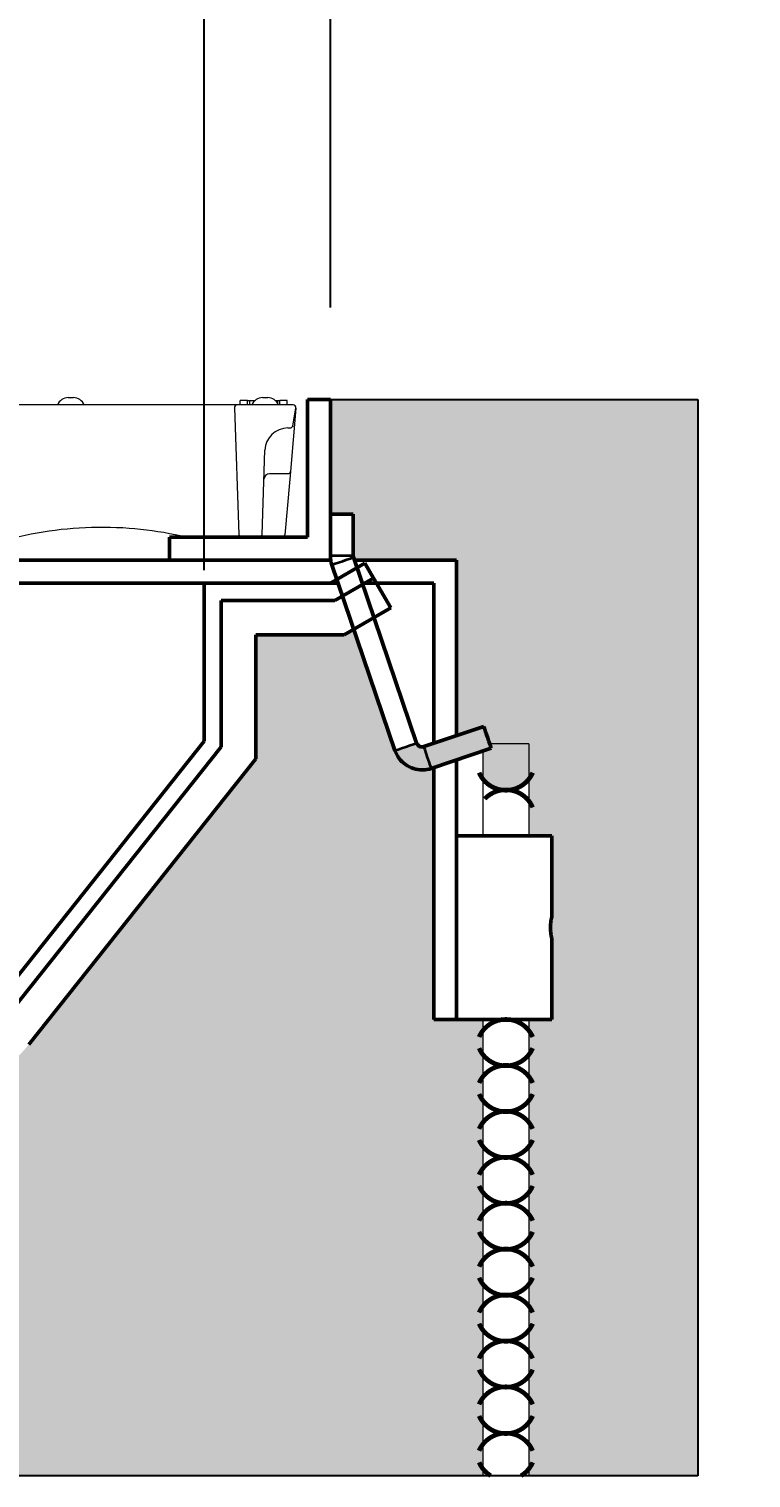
# Model space of a CAD drawing. Header units: inches. Extents: x -15 to 151, y 69 to 123.
# Drawn here: x 11.38 to 19.24, y 77.48 to 93.26 of the extents above; entities that cross this region are included whole.
import ezdxf

# ---------------------------------------------------------------- set-up
doc = ezdxf.new("R2010")
doc.units = ezdxf.units.IN
doc.header["$MEASUREMENT"] = 0
doc.layers.add('Objects', color=3, linetype='Continuous')
doc.layers.add('Visible (ANSI)', color=7, linetype='Continuous', lineweight=50)
doc.layers.add('Visible Narrow (ANSI)', color=7, linetype='Continuous', lineweight=35)
doc.styles.add('Sales', font='romans.shx', dxfattribs={"width": 0.85})
doc.dimstyles.new('Sales', dxfattribs={"dimtxt": 1, "dimasz": 1, "dimexe": 0.5, "dimexo": 0.5, "dimgap": 0.09, "dimtad": 0, "dimtih": 1, "dimtoh": 1, "dimdec": 6, "dimzin": 0, "dimdsep": 46, "dimlunit": 5, "dimtxsty": 'Sales', "dimcen": 0, "dimclrd": 7, "dimclre": 7, "dimclrt": 7, "dimadec": 0, "dimazin": 0, "dimtfac": 0.85, "dimtdec": 6, "dimtix": 1, "dimtofl": 0, "dimtmove": 0, "dimatfit": 3, "dimfxl": 0, "dimtolj": 1, "dimtzin": 0, "dimarcsym": 0})

# ---------------------------------------------------------------- blocks, each defined once
blk = doc.blocks.new('A$C2E962BB8')
at = {"lineweight": 0}
h = blk.add_hatch(dxfattribs=at)
h.set_pattern_fill('ANSI31', scale=12.5, angle=75.00000000000001, style=0)
h.set_pattern_definition([(120, (-81.98675593382481, -87.2172491623822), (-1.353164693413185, -0.7812499999999999), [])])
edge = h.paths.add_edge_path()
edge.add_ellipse((5.658718752267632, -1.029999999999987), major_axis=(-0.02997144664745571, -0.001308581620960008), ratio=1, start_angle=0, end_angle=87.50000000000021)
edge.add_line((5.658718752267632, -1.060000000000002), (5.84128124773234, -1.060000000000002))
edge.add_ellipse((5.84128124773234, -1.029999999999987), major_axis=(-3.260296430547622e-17, -0.03000000000000002), ratio=1, start_angle=6.466209536280923e-13, end_angle=87.50000000000054)
edge.add_line((5.87125269437982, -1.031308581620948), (5.912293980713827, -0.09130858162095024))
edge.add_ellipse((5.882322534066347, -0.0899999999999892), major_axis=(0.02997144664745571, -0.001308581620960111), ratio=1, start_angle=0, end_angle=92.50000000000004)
edge.add_line((5.882322534066347, -0.05999999999998806), (5.617677465933639, -0.05999999999998806))
edge.add_ellipse((5.617677465933639, -0.0899999999999892), major_axis=(-1.792116184949287e-19, 0.02999999999999996), ratio=1, start_angle=0, end_angle=92.49999999999955)
edge.add_line((5.587706019286173, -0.09130858162095024), (5.62874730562018, -1.031308581620948))
edge = h.paths.add_edge_path()
edge.add_ellipse((10.97602933675577, -1.469999999999999), major_axis=(6.995322979965462e-16, -0.03000000000000106), ratio=1, start_angle=0, end_angle=87.99999999999635)
edge.add_line((11.00601106156634, -1.471046984901065), (11.03813020264215, -0.5512751258243611))
edge.add_ellipse((11.28797790939694, -0.5600000000000023), major_axis=(-0.249847706754774, 0.008724874175625346), ratio=1, start_angle=272, end_angle=359.99999999999994, ccw=False)
edge.add_line((11.28797790939694, -0.3100000000000023), (11.31174526588757, -0.3100000000000023))
edge.add_ellipse((11.31174526588757, -0.2799999999999869), major_axis=(-2.097880047515659e-15, -0.02999999999999866), ratio=1, start_angle=0, end_angle=80.00000000000637)
edge.add_line((11.34128949847792, -0.2852094453300111), (11.37499999999999, -0.09402769091769869))
edge.add_line((11.375, -0.09402769091769869), (11.375, -0.09000000000000341))
edge.add_ellipse((11.345, -0.0899999999999892), major_axis=(0.03000000000000002, -1.145584041154041e-16), ratio=1, start_angle=2.187904354522258e-13, end_angle=90.00000000000021)
edge.add_line((11.345, -0.05999999999998806), (10.7357800013456, -0.05999999999998806))
edge.add_ellipse((10.7357800013456, -0.0899999999999892), major_axis=(6.991738747595562e-16, 0.02999999999999966), ratio=1, start_angle=0, end_angle=92.00000000000242)
edge.add_line((10.70579827653501, -0.09104698490108376), (10.75398893843362, -1.471046984901079))
edge.add_ellipse((10.7839706632442, -1.469999999999999), major_axis=(-0.02998172481057316, -0.001046984901074868), ratio=1, start_angle=1.334687736961741e-12, end_angle=88.00000000000034)
edge.add_line((10.7839706632442, -1.5), (10.97602933675577, -1.5))
edge = h.paths.add_edge_path()
edge.add_ellipse((0.5239706632442136, -1.469999999999999), major_axis=(-0.02998172481057389, -0.001046984901076091), ratio=1, start_angle=3.332643213229579e-13, end_angle=87.9999999999967)
edge.add_line((0.5239706632442136, -1.5), (0.7160293367557955, -1.5))
edge.add_ellipse((0.7160293367557813, -1.469999999999999), major_axis=(1.792116184949289e-19, -0.03000000000000002), ratio=1, start_angle=2.670989746948046e-12, end_angle=88.00000000000034)
edge.add_line((0.7460110615663496, -1.471046984901065), (0.7942017234649654, -0.09104698490106955))
edge.add_ellipse((0.7642199986543972, -0.0899999999999892), major_axis=(0.02998172481057247, -0.001046984901075359), ratio=1, start_angle=0, end_angle=92.000000000002)
edge.add_line((0.7642199986543972, -0.05999999999998806), (0.1550000000000011, -0.05999999999998806))
edge.add_ellipse((0.1549999999999869, -0.0899999999999892), major_axis=(-1.792116184949306e-19, 0.0300000000000002), ratio=1, start_angle=0, end_angle=90)
edge.add_line((0.1249999999999858, -0.0899999999999892), (0.1249999999999858, -0.09402769091768448))
edge.add_line((0.1249999999999858, -0.09402769091769869), (0.1587105015220516, -0.2852094453300111))
edge.add_ellipse((0.1882547341124337, -0.2799999999999869), major_axis=(-0.02954423259036462, -0.00520944533000658), ratio=1, start_angle=0, end_angle=80.00000000000597)
edge.add_line((0.1882547341124337, -0.3099999999999881), (0.2120220906030568, -0.3099999999999881))
edge.add_ellipse((0.2120220906030426, -0.5600000000000023), major_axis=(6.978596562239269e-16, 0.2500000000000005), ratio=1, start_angle=272.0000000000002, end_angle=360, ccw=False)
edge.add_line((0.4618697973578207, -0.5512751258243753), (0.4939889384336311, -1.471046984901079))
at = {"color": 7, "lineweight": 0}
for p, q in [((0.4316190378969083, 0.01999999999999602), (0.4883809621030792, 0.01999999999999602)), ((2.547619037896908, 0.01999999999999602), (2.604380962103093, 0.01999999999999602)), ((4.663619037896908, 0.01999999999999602), (4.720380962103093, 0.01999999999999602)), ((6.779619037896893, 0.01999999999999602), (6.836380962103078, 0.01999999999999602)), ((8.895619037896907, 0.01999999999999602), (8.952380962103078, 0.01999999999999602)), ((11.01161903789691, 0.01999999999999602), (11.06838096210308, 0.01999999999999602)), ((0.1249999999999858, -0.0899999999999892), (0.1249999999999858, -0.09402769091769869)), ((0.1249999999999858, -0.09402769091769869), (0.1587105015220658, -0.2852094453299969)), ((0.1250951325477132, -0.09511506091367039), (0.1852283230380181, -0.782440573349902)), ((0.7642199986543972, -0.05999999999998806), (0.1549999999999869, -0.05999999999998806)), ((0.2999999999999972, -0.01000000000000512), (0.2207115296555315, -0.01000000000000512)), ((0.2207115296555315, -0.05999999999998806), (0.2207115296555315, -0.01000000000000512)), ((0.2999999999999972, -0.05999999999998806), (0.2999999999999972, -0.01000000000000512)), ((0.3199695120345751, -0.04879160761312562), (0.3199695120345751, -0.01000000000000512)), ((0.3249999999999886, -0.01000000000000512), (0.3503786538505409, -0.01000000000000512)), ((0.3249999999999886, -0.03975139267433292), (0.3249999999999886, -0.01000000000000512)), ((0.5696213461494608, -0.01000000000000512), (0.6250000095742791, -0.01000000000000512)), ((0.6250000095742791, -0.05999999999998806), (0.6250000095742791, -0.01000000000000512)), ((0.7315078283605487, -0.01000000000000512), (0.6526211140284062, -0.01000000000000512)), ((0.6526211140284062, -0.05999999999998806), (0.6526211140284062, -0.01000000000000512)), ((0.7315078283605487, -0.05999999999998806), (0.7315078283605487, -0.01000000000000512)), ((0.7460110615663496, -1.471046984901065), (0.7942017234649796, -0.09104698490108376)), ((5.587706019286188, -0.09130858162095024), (5.62874730562018, -1.031308581620948)), ((5.882322534066347, -0.05999999999998806), (5.617677465933639, -0.05999999999998806)), ((5.87125269437982, -1.031308581620948), (5.912293980713798, -0.09130858162095024)), ((10.70579827653503, -0.09104698490108376), (10.75398893843364, -1.471046984901065)), ((11.345, -0.05999999999998806), (10.7357800013456, -0.05999999999998806)), ((10.84737888597158, -0.01000000000000512), (10.76849217163944, -0.01000000000000512)), ((10.76849217163944, -0.05999999999998806), (10.76849217163944, -0.01000000000000512)), ((10.84737888597158, -0.01000000000000512), (10.87499999042571, -0.01000000000000512)), ((10.84737888597158, -0.05999999999998806), (10.84737888597158, -0.01000000000000512)), ((10.87499999042571, -0.01000000000000512), (10.92507621153605, -0.01000000000000512)), ((10.87499999042571, -0.05999999999998806), (10.87499999042571, -0.01000000000000512)), ((10.92507621153605, -0.01000000000000512), (10.93037865385054, -0.01000000000000512)), ((10.92507621153605, -0.01480388475395955), (10.92507621153605, -0.01000000000000512)), ((11.14962134614944, -0.01000000000000512), (11.175, -0.01000000000000512)), ((11.175, -0.03975139267433292), (11.175, -0.01000000000000512)), ((11.18003048796541, -0.01000000000000512), (11.2, -0.01000000000000512)), ((11.18003048796541, -0.04879160761312562), (11.18003048796541, -0.01000000000000512)), ((11.2, -0.05999999999998806), (11.2, -0.01000000000000512)), ((11.27928847034444, -0.01000000000000512), (11.2, -0.01000000000000512)), ((11.27928847034447, -0.05999999999998806), (11.27928847034447, -0.01000000000000512)), ((11.3749048674523, -0.09511506091367039), (11.31477167696198, -0.782440573349902)), ((11.34128949847792, -0.2852094453299969), (11.375, -0.09402769091769869)), ((11.375, -0.09402769091769869), (11.375, -0.0899999999999892)), ((0.1587105015220516, -0.2852094453300111), (0.1606267159759085, -0.2960768375245806)), ((0.1882547341124337, -0.3099999999999881), (0.2120220906030426, -0.3099999999999881)), ((11.28797790939694, -0.3099999999999881), (11.31174526588757, -0.3099999999999881)), ((11.34128949847793, -0.2852094453300111), (11.33937328402409, -0.2960768375245806)), ((0.4618697973578207, -0.5512751258243753), (0.4939889384336453, -1.471046984901065)), ((11.00601106156634, -1.471046984901065), (11.03813020264218, -0.5512751258243753)), ((0.185243554720941, -0.7826146722824348), (0.1852283230380181, -0.782440573349902)), ((0.1852435547209694, -0.7826146722824348), (0.1927054421803547, -0.8679044362205417)), ((11.31475644527904, -0.7826146722824348), (11.30729455781966, -0.8679044362205417)), ((11.31475644527904, -0.7826146722824348), (11.31477167696198, -0.782440573349902)), ((0.1927054421803263, -0.8679044362205701), (0.2456107325538426, -1.472614672282418)), ((0.215129395663709, -0.8099999999999881), (0.4099849583757873, -0.8099999999999881)), ((0.4099849583757873, -0.8099999999999881), (0.4129633425622501, -0.8099999999999881)), ((11.09001504162421, -0.8099999999999881), (11.08703665743774, -0.8099999999999881)), ((11.28487060433631, -0.8099999999999881), (11.09001504162421, -0.8099999999999881)), ((11.30729455781966, -0.8679044362205701), (11.25438926744616, -1.472614672282418)), ((5.658718752267632, -1.059999999999988), (5.841281247732354, -1.059999999999988)), ((0.5239706632442136, -1.5), (0.7160293367557813, -1.5)), ((10.7839706632442, -1.5), (10.97602933675577, -1.5))]:
    blk.add_line(p, q, dxfattribs=at)
for centre, radius, start, end in [((0.4316190378969083, -0.1049999999999898), 0.125, 90, 158.8998039759105), ((0.4883809621030792, -0.1049999999999898), 0.125, 21.1001960240895, 90), ((2.547619037896908, -0.1049999999999898), 0.125, 90, 158.8998039759105), ((2.604380962103093, -0.1049999999999898), 0.125, 21.1001960240895, 90), ((4.663619037896893, -0.1049999999999898), 0.125, 90, 158.8998039759105), ((4.720380962103093, -0.1049999999999898), 0.125, 21.1001960240895, 90), ((6.779619037896893, -0.1049999999999898), 0.125, 90, 158.8998039759105), ((6.836380962103092, -0.1049999999999898), 0.125, 21.1001960240895, 90), ((8.895619037896907, -0.1049999999999898), 0.125, 90, 158.8998039759105), ((8.952380962103078, -0.1049999999999898), 0.125, 21.10019602409298, 90), ((11.01161903789691, -0.1049999999999898), 0.125, 90, 158.8998039759105), ((11.06838096210308, -0.1049999999999898), 0.125, 21.10019602409298, 90), ((0.1549999999999869, -0.0899999999999892), 0.0300000000000002, 90, 180), ((0.7642199986543972, -0.0899999999999892), 0.0299999999999996, 358.0000000000118, 90.00000000003335), ((5.617677465933639, -0.0899999999999892), 0.02999999999999996, 90, 182.5000000000051), ((5.882322534066347, -0.0899999999999892), 0.02999999999999997, 357.4999999999949, 90), ((10.7357800013456, -0.0899999999999892), 0.02999999999999966, 90, 181.9999999999882), ((11.345, -0.0899999999999892), 0.03000000000000002, 0, 90), ((0.1882547341124337, -0.2799999999999869), 0.02999999999999817, 189.9999999999934, 270), ((0.2120220906030426, -0.5600000000000023), 0.2500000000000005, 2.000000000001206, 90), ((11.28797790939694, -0.5600000000000023), 0.2500000000000001, 89.99999999999594, 177.9999999999988), ((11.31174526588757, -0.2799999999999869), 0.02999999999999866, 270, 350.0000000000064), ((0.4129633425622785, -0.8699999999999903), 0.06000000000000004, 2.000000000004464, 90), ((11.08703665743772, -0.8699999999999903), 0.06000000000000004, 90, 177.9999999999956), ((5.658718752267632, -1.029999999999987), 0.02999999999999996, 182.5000000000051, 270), ((5.841281247732354, -1.029999999999987), 0.03000000000000002, 270, 357.4999999999949), ((0.2754965734965822, -1.469999999999999), 0.02999999999999555, 185.0000000000031, 222.0195136256299), ((0.5239706632442136, -1.469999999999985), 0.03000000000000102, 181.9999999999882, 269.9999999999666), ((0.7160293367557813, -1.469999999999985), 0.03000000000000002, 270, 358.0000000000118), ((10.7839706632442, -1.469999999999985), 0.03000000000000028, 181.9999999999882, 270), ((10.97602933675577, -1.469999999999985), 0.03000000000000106, 270, 357.9999999999785), ((11.22450342650342, -1.469999999999999), 0.02999999999999624, 317.9804863743701, 354.9999999999969)]:
    blk.add_arc(centre, radius, start, end, dxfattribs=at)
for points, knots in [([(0.1249999999999858, -0.09402769091769869), (0.1249999999999858, -0.09402769091769869), (0.1250000497515202, -0.09402825958022731), (0.1250015011407584, -0.09404484903521393), (0.1250118492232417, -0.09416312815908157), (0.1250496073737679, -0.09459470579447782), (0.1250752648321196, -0.09488797188539877), (0.125094514645042, -0.09510799825407901), (0.1250948232160738, -0.0951115252369874), (0.1250951325477132, -0.09511506091367039)], [0, 0, 0, 0, 0.0003705377869543283, 0.0003705377869543283, 0.005322017376249634, 0.005322017376249634, 0.01087543163140503, 0.01087543163140503, 0.01096570211405661, 0.01096570211405661, 0.01096570211405661, 0.01096570211405661]), ([(0.7642199986543972, -0.05999999999998806), (0.7642199986543972, -0.05999999999998806), (0.7651971737338101, -0.05999999999998806), (0.7702823626974151, -0.05999999999998806), (0.7758497455497775, -0.05999999999998806), (0.7905172667626061, -0.05999999999998806), (0.799097547563477, -0.05999999999998806), (0.8229470703779924, -0.05999999999998806), (0.8400812911211091, -0.05999999999998806), (0.8775197361760121, -0.05999999999998806), (0.8983359488552622, -0.05999999999998806), (0.9190583474297682, -0.05999999999998806)], [0, 0, 0, 0, 0.07627851455314906, 0.07627851455314906, 0.1983241378381876, 0.1983241378381876, 0.3048183374510132, 0.3048183374510132, 0.456914440813219, 0.456914440813219, 0.6148191180104188, 0.6148191180104188, 0.6148191180104188, 0.6148191180104188]), ([(0.9190583474297682, -0.05999999999998806), (1.687171421467184, -0.05999999999998806), (2.455284491613398, -0.05999999999998806), (3.991510632579391, -0.05999999999998806), (4.759623705031956, -0.05999999999998806), (5.527736779284979, -0.05999999999998806)], [5.166133494875276e-16, 5.166133494875276e-16, 5.166133494875276e-16, 5.166133494875276e-16, 5.853021626364372, 5.853021626364372, 11.70604325272874, 11.70604325272874, 11.70604325272874, 11.70604325272874]), ([(5.527736779284979, -0.05999999999998806), (5.533546652061261, -0.05999999999998806), (5.539411607364642, -0.05999999999998806), (5.554374516223064, -0.05999999999998806), (5.563205474740855, -0.05999999999998806), (5.581587255770486, -0.05999999999998806), (5.590616895313943, -0.05999999999998806), (5.606116223992061, -0.05999999999998806), (5.612022182344063, -0.05999999999998806), (5.616814741785078, -0.05999999999998806), (5.617677465933639, -0.05999999999998806), (5.617677465933639, -0.05999999999998806)], [0, 0, 0, 0, 0.04427123055948064, 0.04427123055948064, 0.1151051994546497, 0.1151051994546497, 0.2031746658829112, 0.2031746658829112, 0.3023654500399708, 0.3023654500399708, 0.3569850322882985, 0.3569850322882985, 0.3569850322882985, 0.3569850322882985]), ([(5.972263220715007, -0.05999999999998806), (5.966453347938739, -0.05999999999998806), (5.960588392635344, -0.05999999999998806), (5.945625483776922, -0.05999999999998806), (5.936794525259131, -0.05999999999998806), (5.918412744229499, -0.05999999999998806), (5.909383104686043, -0.05999999999998806), (5.893883776007939, -0.05999999999998806), (5.887977817655923, -0.05999999999998806), (5.883185258214908, -0.05999999999998806), (5.882322534066347, -0.05999999999998806), (5.882322534066347, -0.05999999999998806)], [0, 0, 0, 0, 0.04427123055948064, 0.04427123055948064, 0.1151051994546497, 0.1151051994546497, 0.2031746658829112, 0.2031746658829112, 0.3023654500399708, 0.3023654500399708, 0.3569850322882985, 0.3569850322882985, 0.3569850322882985, 0.3569850322882985]), ([(10.58094165257022, -0.05999999999998806), (9.812828578532802, -0.05999999999998806), (9.044715508386588, -0.05999999999998806), (7.508489367420594, -0.05999999999998806), (6.74037629496803, -0.05999999999998806), (5.972263220715007, -0.05999999999998806)], [5.166133494875276e-16, 5.166133494875276e-16, 5.166133494875276e-16, 5.166133494875276e-16, 5.853021626364372, 5.853021626364372, 11.70604325272874, 11.70604325272874, 11.70604325272874, 11.70604325272874]), ([(10.7357800013456, -0.05999999999998806), (10.7357800013456, -0.05999999999998806), (10.73480282626618, -0.05999999999998806), (10.72971763730258, -0.05999999999998806), (10.72415025445021, -0.05999999999998806), (10.70948273323739, -0.05999999999998806), (10.70090245243651, -0.05999999999998806), (10.67705292962201, -0.05999999999998806), (10.65991870887888, -0.05999999999998806), (10.62248026382397, -0.05999999999998806), (10.60166405114474, -0.05999999999998806), (10.58094165257022, -0.05999999999998806)], [0, 0, 0, 0, 0.07627851455314906, 0.07627851455314906, 0.1983241378381876, 0.1983241378381876, 0.3048183374510132, 0.3048183374510132, 0.456914440813219, 0.456914440813219, 0.6148191180104188, 0.6148191180104188, 0.6148191180104188, 0.6148191180104188]), ([(11.375, -0.09402769091769869), (11.375, -0.09402769091769869), (11.37499995024848, -0.09402825958022731), (11.37499849885923, -0.09404484903521393), (11.37498815077674, -0.09416312815908157), (11.37495039262623, -0.09459470579447782), (11.37492473516787, -0.09488797188539877), (11.37490548535494, -0.09510799825407901), (11.37490517678391, -0.0951115252369874), (11.3749048674523, -0.09511506091367039)], [0, 0, 0, 0, 0.0003705377869543283, 0.0003705377869543283, 0.005322017376249634, 0.005322017376249634, 0.01087543163140503, 0.01087543163140503, 0.01096570211405661, 0.01096570211405661, 0.01096570211405661, 0.01096570211405661]), ([(0.185243554720941, -0.7826146722824348), (0.1854298443822842, -0.7847439728550114), (0.185849933443933, -0.7868562277547255), (0.1874370557219436, -0.7920053701243717), (0.1888886983394968, -0.7948451102888043), (0.1928546976872951, -0.8004686554891833), (0.1955343370909048, -0.8029774819141977), (0.2021291857530372, -0.8074072604399447), (0.2061600584712977, -0.8089287193159009), (0.2118860610190296, -0.8098692778155083), (0.2135117909122499, -0.8099999999999881), (0.215129395663709, -0.8099999999999881)], [-0.02280149607466716, -0.02280149607466716, -0.02280149607466716, -0.02280149607466716, -0.02007666420722138, -0.02007666420722138, -0.01571693321930812, -0.01571693321930812, -0.01004928293502089, -0.01004928293502089, -0.002681337565447496, -0.002681337565447496, 0.0002239634286957813, 0.0002239634286957813, 0.0002239634286957813, 0.0002239634286957813]), ([(11.31475644527904, -0.7826146722824348), (11.31457015561772, -0.7847439728550114), (11.31415006655607, -0.7868562277547255), (11.31256294427806, -0.7920053701243717), (11.3111113016605, -0.7948451102888043), (11.3071453023127, -0.8004686554891833), (11.30446566290908, -0.8029774819141977), (11.29787081424696, -0.8074072604399447), (11.29383994152869, -0.8089287193159009), (11.28811393898097, -0.8098692778155083), (11.28648820908775, -0.8099999999999881), (11.28487060433631, -0.8099999999999881)], [-0.02280149607466716, -0.02280149607466716, -0.02280149607466716, -0.02280149607466716, -0.02007666420722138, -0.02007666420722138, -0.01571693321930812, -0.01571693321930812, -0.01004928293502089, -0.01004928293502089, -0.002681337565447496, -0.002681337565447496, 0.0002239634286957813, 0.0002239634286957813, 0.0002239634286957813, 0.0002239634286957813]), ([(3.516260330596111, -1.598033998204372), (3.350302505314957, -1.542154486902675), (3.180260410192474, -1.497058234278398), (2.835178165445498, -1.429557184247102), (2.66032881819568, -1.40721667583577), (2.304383500868994, -1.3853194010252), (2.1224158737717, -1.386525842956615), (1.773164840361048, -1.412637083946166), (1.605464972441197, -1.435923642503084), (1.439955726099626, -1.46970288234732)], [3.798534660836126e-15, 3.798534660836126e-15, 3.798534660836126e-15, 3.798534660836126e-15, 1.344367848293018, 1.344367848293018, 2.688735696586031, 2.688735696586031, 4.080638541777092, 4.080638541777092, 5.377471393172058, 5.377471393172058, 5.377471393172058, 5.377471393172058]), ([(7.983739669403874, -1.598033998204372), (8.149697494685029, -1.542154486902675), (8.319739589807526, -1.497058234278398), (8.664821834554488, -1.429557184247102), (8.839671181804306, -1.40721667583577), (9.195616499131006, -1.3853194010252), (9.377584126228285, -1.386525842956615), (9.726835159638938, -1.412637083946166), (9.894535027558803, -1.435923642503084), (10.06004427390036, -1.46970288234732)], [3.798534660836126e-15, 3.798534660836126e-15, 3.798534660836126e-15, 3.798534660836126e-15, 1.344367848293018, 1.344367848293018, 2.688735696586031, 2.688735696586031, 4.080638541777092, 4.080638541777092, 5.377471393172058, 5.377471393172058, 5.377471393172058, 5.377471393172058]), ([(1.439955726099626, -1.46970288234732), (1.3907236310272, -1.479750796794676), (1.340860763982818, -1.487344134812432), (1.240621164504546, -1.497468865493531), (1.190246987946566, -1.5), (1.140000000000001, -1.5)], [4.878230580684478e-16, 4.878230580684478e-16, 4.878230580684478e-16, 4.878230580684478e-16, 0.3752244078434736, 0.3752244078434736, 0.7504488156869467, 0.7504488156869467, 0.7504488156869467, 0.7504488156869467]), ([(10.06004427390036, -1.46970288234732), (10.10927636897279, -1.479750796794676), (10.15913923601717, -1.487344134812432), (10.25937883549544, -1.497468865493531), (10.30975301205343, -1.5), (10.35999999999999, -1.5)], [4.878230580684478e-16, 4.878230580684478e-16, 4.878230580684478e-16, 4.878230580684478e-16, 0.3752244078434736, 0.3752244078434736, 0.7504488156869467, 0.7504488156869467, 0.7504488156869467, 0.7504488156869467]), ([(5.75, -1.963999999999984), (5.561373309619924, -1.963999999999984), (5.372136243139977, -1.956363846305962), (4.994260151878521, -1.925665781968888), (4.805625369320509, -1.902603058398995), (4.618239858040326, -1.87190264704644), (4.430854346760157, -1.841202235693913), (4.244722107543183, -1.802864792028757), (3.876805779749489, -1.71137553352338), (3.695025452203254, -1.658225842826781), (3.516260330596111, -1.598033998204372)], [0, 0, 0, 0, 1.43117537192165, 1.43117537192165, 2.862350743843301, 2.862350743843301, 2.862350743843301, 4.293526115764951, 4.293526115764951, 5.724701487686602, 5.724701487686602, 5.724701487686602, 5.724701487686602]), ([(5.75, -1.963999999999984), (5.938626690380062, -1.963999999999984), (6.127863756860009, -1.956363846305962), (6.505739848121465, -1.925665781968888), (6.694374630679491, -1.902603058398995), (6.881760141959674, -1.87190264704644), (7.069145653239829, -1.841202235693913), (7.255277892456817, -1.802864792028757), (7.623194220250497, -1.71137553352338), (7.804974547796732, -1.658225842826781), (7.983739669403874, -1.598033998204372)], [0, 0, 0, 0, 1.43117537192165, 1.43117537192165, 2.862350743843301, 2.862350743843301, 2.862350743843301, 4.293526115764951, 4.293526115764951, 5.724701487686602, 5.724701487686602, 5.724701487686602, 5.724701487686602])]:
    blk.add_open_spline(points, degree=3, knots=knots, dxfattribs=at)
for points in [[(0.3199695120345751, -0.01000000000000512), (0.3199695120345751, -0.01000000000000512), (0.3213380434905275, -0.01000000000000512), (0.3250001572821901, -0.01000000000000512)], [(11.17499954131287, -0.01000000000000512), (11.17868853477779, -0.01000000000000512), (11.18003048796541, -0.01000000000000512), (11.18003048796541, -0.01000000000000512)]]:
    blk.add_open_spline(points, degree=3, dxfattribs=at)
blk = doc.blocks.new('*D37')
at = {"layer": 'Defpoints', "color": 0}
for p in [(2.66347676926719, 102.364770166004), (2.663476769267189, 89.2216656441911), (14.66347676926712, 89.22166564419109)]:
    blk.add_point(p, dxfattribs=at)
at = {"layer": 'Objects', "color": 7, "lineweight": -2}
for p, q in [((2.663476769267189, 90.2216656441911), (2.66347676926719, 103.364770166004)), ((14.66347676926712, 90.22166564419109), (14.66347676926712, 103.364770166004)), ((0.6634767692671901, 102.364770166004), (-1.33652323073281, 102.364770166004)), ((16.66347676926712, 102.364770166004), (18.66347676926712, 102.364770166004))]:
    blk.add_line(p, q, dxfattribs=at)
at = {"layer": 'Objects', "color": 7}
for points in [[(0.6634767692671901, 102.6981034993373), (0.6634767692671901, 102.0314368326706), (2.66347676926719, 102.364770166004)], [(16.66347676926712, 102.6981034993373), (16.66347676926712, 102.0314368326706), (14.66347676926712, 102.364770166004)]]:
    blk.add_solid(points, dxfattribs=at)
at = {"layer": 'Objects', "color": 7, "insert": (8.852678878014956, 102.364770166004), "char_height": 2, "attachment_point": 5, "style": 'Sales'}
blk.add_mtext('\\A1;12 [305]', dxfattribs=at)
blk = doc.blocks.new('*D38')
at = {"layer": 'Defpoints', "color": 0}
for p in [(13.28847676926719, 98.56691735478302), (4.038476769267197, 86.36231564419107), (13.28847676926719, 86.36231564419109)]:
    blk.add_point(p, dxfattribs=at)
at = {"layer": 'Objects', "color": 7, "lineweight": -2}
for p, q in [((4.038476769267197, 87.36231564419107), (4.038476769267198, 99.56691735478302)), ((13.28847676926719, 87.36231564419109), (13.28847676926719, 99.56691735478302)), ((6.038476769267198, 98.56691735478302), (11.28847676926719, 98.56691735478302)), ((13.28847676926719, 98.56691735478302), (15.28847676926719, 98.56691735478302))]:
    blk.add_line(p, q, dxfattribs=at)
at = {"layer": 'Objects', "color": 7}
for points in [[(6.038476769267198, 98.90025068811634), (6.038476769267198, 98.23358402144969), (4.038476769267198, 98.56691735478302)], [(11.28847676926719, 98.90025068811634), (11.28847676926719, 98.23358402144969), (13.28847676926719, 98.56691735478302)]]:
    blk.add_solid(points, dxfattribs=at)
at = {"layer": 'Objects', "color": 7, "insert": (21.30538153117195, 98.56691735478302), "char_height": 2, "attachment_point": 5, "style": 'Sales'}
blk.add_mtext('\\A1;9{\\H0.850000x;\\S1/4;} [235]', dxfattribs=at)

msp = doc.modelspace()

# ---------------------------------------------------------------- hatches: boundary and pattern name
at = {"lineweight": 0}
h = msp.add_hatch(dxfattribs=at)
h.set_pattern_fill('AR-CONC', color=256, scale=0.1249999998, style=0)
h.set_pattern_definition([(49.99999999999999, (0, 0), (0.8965752268164213, -0.07844016860273961), [0.09374999984999999, -1.03124999835]), (355, (0, 0), (-0.1734391667387473, 0.9402401656206304), [0.07499999987999999, -0.8249999986799998]), (100.4514, (0.07471459988045663, -0.006536674989541319), (0.7231367259855082, 0.8617994261973128), [0.07967523737251962, -0.8764276385977157]), (46.18420000000001, (0, 0.2499999996), (1.334051308647573, -0.2068987675802345), [0.140624999775, -1.546874997525]), (96.6356, (0.1111709310721265, 0.2327583658775866), (1.168328380066554, 1.217647336677316), [0.1195128598087794, -1.314641247896574]), (351.1842, (0, 0.2499999996), (1.16832742954771, 1.217648249208418), [0.11249999982, -1.23749999802]), (21, (0.1249999998, 0.1874999997), (0.7461338139542629, -0.5032736125264357), [0.09374999984999999, -1.03124999835]), (326.0000000000001, (0.1249999998, 0.1874999997), (0.3041441644153465, 0.906437554858266), [0.07499999987999999, -0.8249999986799998]), (71.4514, (0.1871777909505155, 0.1455604922671032), (1.050278284046417, 0.4031631202423794), [0.07967523737251962, -0.8764276385977157]), (37.50000000000001, (0, 0), (0.01519981912229362, 0.4161173166233516), [0, -0.8149999986959998, 0, -0.8374999986599999, 0, -0.8281249986749999]), (7.499999999999999, (0, 0), (0.3288369212765466, 0.4930146390641268), [0, -0.4774999992359999, 0, -0.7962499987259999, 0, -0.3156249994949999]), (327.5, (-0.278749999554, 0), (0.6672780441478664, -0.028193589622865), [0, -0.3124999995, 0, -0.9749999984399998, 0, -1.29374999793]), (317.5, (-0.403749999354, 0), (0.7289827105116103, 0.1251312277151871), [0, -0.4062499993499999, 0, -0.6474999989639999, 0, -0.9187499985299998])])
edge = h.paths.add_edge_path()
edge.add_line((16.32489527808272, 82.47166564419109), (16.03847676926712, 82.47166564419109))
edge.add_line((16.03847676926712, 82.47166564419109), (15.78847676926714, 82.47166564419109))
edge.add_line((15.78847676926714, 82.47166564419109), (15.78847676926713, 85.21344148731322))
edge.add_line((15.78847676926713, 85.21344148731322), (15.73476848205273, 85.19520997408628))
edge.add_spline(control_points=[(15.76299078285977, 85.20479015765096), (15.73200257035801, 85.19427107325251), (15.6993535743387, 85.18866094760202), (15.63390933923246, 85.18780423533485), (15.60112467517173, 85.19255778715515), (15.53861877267241, 85.21196639258002), (15.50890763443094, 85.22661830993809), (15.45545858087765, 85.26439237959818), (15.43172930221717, 85.28750842801742), (15.39256906201473, 85.33995036797036), (15.37714442817985, 85.3692677855363), (15.36662535098469, 85.4002559985596)], knot_values=[3.468841888338733, 3.468841888338733, 3.468841888338733, 3.468841888338733, 3.783001153697712, 3.783001153697712, 4.09716041905669, 4.09716041905669, 4.411319684415669, 4.411319684415669, 4.725478949774647, 4.725478949774647, 5.039638215133626, 5.039638215133626, 5.039638215133626, 5.039638215133626], degree=3, periodic=0)
edge.add_line((15.36662535098469, 85.40025599855962), (14.91915770191744, 86.7184536477528))
edge.add_line((14.91915770191744, 86.7184536477528), (14.81496045317223, 86.65748345219012))
edge.add_line((14.81496045317223, 86.65748345219012), (13.85197676926719, 86.65748345219012))
edge.add_line((13.85197676926719, 86.65748345219012), (13.85197676926719, 85.3093306370015))
edge.add_line((13.85197676926719, 85.3093306370015), (11.38226819365862, 82.19933688923605))
edge.add_arc((8.663476769267193, 84.50296564419108), 3.5635, 220.2745668289381, 319.7254331710642, ccw=False)
edge.add_line((5.944685344875858, 82.19933688923594), (3.474976769267203, 85.3093306370015))
edge.add_line((3.474976769267203, 85.3093306370015), (3.474976769267197, 86.65816564419109))
edge.add_line((3.474976769267197, 86.65816564419109), (2.512487399332253, 86.65816564419109))
edge.add_line((2.512487399332253, 86.65816564419109), (2.40784002822271, 86.71858383207116))
edge.add_line((2.40784002822271, 86.71858383207116), (1.950748010443354, 85.37203369697711))
edge.add_spline(control_points=[(1.960328187549633, 85.40025599855954), (1.949809110354483, 85.36926778553625), (1.934384476519603, 85.33995036797032), (1.895224236317165, 85.28750842801738), (1.871494957656681, 85.26439237959812), (1.818045904103389, 85.22661830993805), (1.78833476586192, 85.21196639258), (1.725828863362602, 85.19255778715511), (1.693044199301871, 85.18780423533482), (1.627599964195637, 85.18866094760196), (1.59495096817632, 85.19427107325245), (1.563962755674559, 85.2047901576509)], knot_values=[1.243547092045964, 1.243547092045964, 1.243547092045964, 1.243547092045964, 1.557706357404943, 1.557706357404943, 1.871865622763921, 1.871865622763921, 2.1860248881229, 2.1860248881229, 2.500184153481879, 2.500184153481879, 2.814343418840858, 2.814343418840858, 2.814343418840858, 2.814343418840858], degree=3, periodic=0)
edge.add_line((1.538476769267207, 85.21145210036161), (1.538476769267213, 82.47166564419106))
edge.add_line((1.538476769267213, 82.47166564419106), (1.288476769267215, 82.47166564419106))
edge.add_line((1.288476769267215, 82.47166564419106), (1.002058260451605, 82.47166564419108))
edge.add_line((1.002058260451605, 82.47166564419108), (1.002039039403225, 77.50296564419108))
edge.add_line((1.002039039403225, 77.50296564419108), (16.3249144991311, 77.50296564419108))
edge.add_line((16.3249144991311, 77.50296564419108), (16.32489527808272, 82.47166564419109))
edge = h.paths.add_edge_path()
edge.add_line((18.66347676926712, 89.22166564419109), (14.66347676926712, 89.22166564419109))
edge.add_line((14.66347676926712, 89.22166564419109), (14.66347676926712, 87.9716656441911))
edge.add_line((14.66347676926712, 87.9716656441911), (14.91347676926712, 87.9716656441911))
edge.add_line((14.91347676926712, 87.9716656441911), (14.91347676926712, 87.52325960300115))
edge.add_spline(control_points=[(14.91347676926712, 87.52325960300115), (14.91347676926712, 87.52189606356637), (14.91352140689728, 87.52053252454851), (14.91369976632483, 87.51781128458862), (14.91383348806769, 87.51645358447865), (14.91418944315078, 87.51374983624379), (14.91441167638217, 87.51240378894562), (14.91494370284774, 87.50972911034609), (14.91525349591923, 87.50840047986259), (14.91595931552106, 87.50576632432353), (14.91635534183554, 87.50446080007345), (14.91679363697331, 87.50316962378068)], knot_values=[3.14159265358979, 3.14159265358979, 3.14159265358979, 3.14159265358979, 3.207042500539574, 3.207042500539574, 3.272492347489358, 3.272492347489358, 3.337942194439142, 3.337942194439142, 3.403392041388925, 3.403392041388925, 3.46884188833871, 3.46884188833871, 3.46884188833871, 3.46884188833871], degree=3, periodic=0)
edge.add_line((14.91679363697332, 87.50316962378065), (14.92748779326455, 87.47166564419109))
edge.add_line((14.92748779326455, 87.47166564419109), (16.03847676926712, 87.47166564419109))
edge.add_line((16.03847676926712, 87.47166564419109), (16.03847676926712, 85.56231612260912))
edge.add_line((16.03847676926712, 85.56231612260912), (15.64796438960224, 85.42975498568956))
edge.add_spline(control_points=[(15.6826308912559, 85.44152268144398), (15.67643325757418, 85.4394188675578), (15.66990346923841, 85.4382968444294), (15.6568146442515, 85.43812550226443), (15.65025772249927, 85.43907621091115), (15.63775656027318, 85.44295792632197), (15.63181433977213, 85.44588830591843), (15.62112453806802, 85.45344311348524), (15.6163786842217, 85.45806632077904), (15.60854663666902, 85.46855470811639), (15.60546170860049, 85.47441819340204), (15.60335789193922, 85.48061583960731)], knot_values=[3.46884188833876, 3.46884188833876, 3.46884188833876, 3.46884188833876, 3.783001153697729, 3.783001153697729, 4.097160419056697, 4.097160419056697, 4.411319684415664, 4.411319684415664, 4.725478949774632, 4.725478949774632, 5.0396382151336, 5.0396382151336, 5.0396382151336, 5.0396382151336], degree=3, periodic=0)
edge.add_ellipse((15.48499162146196, 85.44043591908346), major_axis=(0.1183662704772618, 0.04017992052385884), ratio=0.000269245587706747, start_angle=180.000029152051, end_angle=360.00002915205107, ccw=False)
edge.add_spline(control_points=[(15.36662535098469, 85.4002559985596), (15.37714442817985, 85.3692677855363), (15.39256906201473, 85.33995036797036), (15.43172930221717, 85.28750842801742), (15.45545858087765, 85.26439237959818), (15.50890763443094, 85.22661830993809), (15.53861877267241, 85.21196639258002), (15.60112467517173, 85.19255778715515), (15.63390933923246, 85.18780423533485), (15.6993535743387, 85.18866094760202), (15.73200257035801, 85.19427107325251), (15.76299078285977, 85.20479015765096)], knot_values=[3.468841888338733, 3.468841888338733, 3.468841888338733, 3.468841888338733, 3.783001153697711, 3.783001153697711, 4.097160419056689, 4.097160419056689, 4.411319684415668, 4.411319684415668, 4.725478949774646, 4.725478949774646, 5.039638215133626, 5.039638215133626, 5.039638215133626, 5.039638215133626], degree=3, periodic=0)
edge.add_line((15.76299078285977, 85.20479015765096), (16.32488396734034, 85.3955272590612))
edge.add_line((16.32488396734034, 85.3955272590612), (16.32488515667694, 85.08808010037478))
edge.add_arc((16.57488367280634, 85.28459284107446), 0.3179882314240489, 218.1693169143945, 262.7668582219377)
edge.add_arc((16.57488367280637, 84.65367745446538), 0.3179882314240431, 82.76685822193258, 97.23314177806918, ccw=False)
edge.add_arc((16.57488367280634, 85.28459284107444), 0.3179882314240489, 277.2331417780728, 321.8315423523243)
edge.add_line((16.82488513601576, 85.08808384963297), (16.82488748739875, 84.47166564419109))
edge.add_line((16.82488748739875, 84.47166564419109), (17.07547676926713, 84.47166564419109))
edge.add_line((17.07547676926713, 84.47166564419109), (17.07547676926713, 83.59666564419769))
edge.add_spline(control_points=[(17.07547676925196, 83.59666564413037), (17.07547664273058, 83.59666513812506), (17.07468587461122, 83.5935025399182), (17.07182900053618, 83.58072680793718), (17.06980131111706, 83.57111652445717), (17.06597340994997, 83.54899012723786), (17.0639193497723, 83.53497615080065), (17.06100151266159, 83.50419839500069), (17.06018373464024, 83.48742895119608), (17.06018373464024, 83.47166564419109), (17.06018373464024, 83.45590233718609), (17.06100151266159, 83.43913289338148), (17.0639193497723, 83.40835513758152), (17.06597340994997, 83.39434116114431), (17.06980131111706, 83.372214763925), (17.07182900053618, 83.36260448044499), (17.07468587461122, 83.34982874846398), (17.07547664273058, 83.34666615025711), (17.07547676925195, 83.34666564425181)], knot_values=[1.441319636056651, 1.441319636056651, 1.441319636056651, 1.441319636056651, 1.561411965832283, 1.561411965832283, 1.68151390434143, 1.68151390434143, 1.801630303719472, 1.801630303719472, 1.921746703097514, 1.921746703097514, 1.921746703097514, 2.041863102475556, 2.041863102475556, 2.161979501853599, 2.161979501853599, 2.282081440362746, 2.282081440362746, 2.402173770138377, 2.402173770138377, 2.402173770138377, 2.402173770138377], degree=3, periodic=0)
edge.add_line((17.07547676926714, 83.34666564418447), (17.07547676926714, 82.47166564419109))
edge.add_line((17.07547676926714, 82.47166564419109), (16.82489527808647, 82.47166564419109))
edge.add_line((16.82489527808647, 82.47166564419109), (16.82491449913485, 77.50296564419108))
edge.add_line((16.82491449913485, 77.50296564419108), (18.66347676926712, 77.50296564419108))
edge.add_line((18.66347676926712, 77.50296564419108), (18.66347676926712, 89.22166564419109))
edge = h.paths.add_edge_path()
edge.add_line((2.663476769267188, 89.22166564419106), (-1.33652323073281, 89.22166564419106))
edge.add_line((-1.33652323073281, 89.22166564419106), (-1.33652323073281, 77.50296564419108))
edge.add_line((-1.33652323073281, 77.50296564419108), (0.5020390393994738, 77.50296564419108))
edge.add_line((0.5020390393994738, 77.50296564419108), (0.5020582604478552, 82.47166564419109))
edge.add_line((0.5020582604478552, 82.47166564419109), (0.2514767692671853, 82.47166564419109))
edge.add_line((0.2514767692671853, 82.47166564419109), (0.2514767692671853, 83.34666564418448))
edge.add_spline(control_points=[(0.2514767692823696, 83.34666564425181), (0.2514768958037429, 83.34666615025711), (0.2522676639230984, 83.34982874846398), (0.2551245379981419, 83.36260448044499), (0.2571522274172646, 83.372214763925), (0.2609801285843498, 83.39434116114431), (0.26303418876202, 83.40835513758152), (0.265952025872735, 83.43913289338148), (0.266769803894078, 83.45590233718609), (0.266769803894078, 83.47166564419109), (0.266769803894078, 83.48742895119608), (0.265952025872735, 83.50419839500069), (0.26303418876202, 83.53497615080065), (0.2609801285843498, 83.54899012723786), (0.2571522274172646, 83.57111652445717), (0.2551245379981419, 83.58072680793718), (0.2522676639230984, 83.5935025399182), (0.2514768958037429, 83.59666513812506), (0.2514767692823696, 83.59666564413037)], knot_values=[1.441319636056651, 1.441319636056651, 1.441319636056651, 1.441319636056651, 1.561411965832282, 1.561411965832282, 1.681513904341429, 1.681513904341429, 1.801630303719471, 1.801630303719471, 1.921746703097513, 1.921746703097513, 1.921746703097513, 2.041863102475555, 2.041863102475555, 2.161979501853597, 2.161979501853597, 2.282081440362744, 2.282081440362744, 2.402173770138377, 2.402173770138377, 2.402173770138377, 2.402173770138377], degree=3, periodic=0)
edge.add_line((0.2514767692671924, 83.59666564419767), (0.2514767692671924, 84.47166564419109))
edge.add_line((0.2514767692671924, 84.47166564419109), (0.5020660511355768, 84.47166564419109))
edge.add_line((0.5020660511355768, 84.47166564419109), (0.5020698657298599, 85.47166665219589))
edge.add_line((0.5020698657298599, 85.47166665219589), (0.9284416964154971, 85.47166500280801))
edge.add_ellipse((0.9531284658293724, 85.54414605194334), major_axis=(-0.04017994580193444, -0.1183662618965115), ratio=0.0007931719242661113, start_angle=180.0000109849069, end_angle=307.7747176285218, ccw=False)
edge.add_line((0.9933084116133077, 85.66251231384597), (1.288476769267207, 85.56231612260906))
edge.add_line((1.288476769267207, 85.56231612260906), (1.288476769267202, 87.47166564419106))
edge.add_line((1.288476769267202, 87.47166564419106), (2.399465745269779, 87.47166564419106))
edge.add_line((2.399465745269779, 87.47166564419106), (2.410159901561007, 87.50316962378062))
edge.add_spline(control_points=[(2.41015990156101, 87.50316962378064), (2.410598196698776, 87.5044608000734), (2.410994223013263, 87.5057663243235), (2.411700042615086, 87.50840047986256), (2.412009835686578, 87.50972911034606), (2.412541862152151, 87.51240378894559), (2.412764095383535, 87.51374983624376), (2.413120050466631, 87.51645358447863), (2.41325377220949, 87.51781128458856), (2.413432131637042, 87.52053252454847), (2.413476769267195, 87.52189606356632), (2.413476769267195, 87.52325960300112)], knot_values=[2.81434341884087, 2.81434341884087, 2.81434341884087, 2.81434341884087, 2.879793265790655, 2.879793265790655, 2.945243112740439, 2.945243112740439, 3.010692959690223, 3.010692959690223, 3.076142806640007, 3.076142806640007, 3.14159265358979, 3.14159265358979, 3.14159265358979, 3.14159265358979], degree=3, periodic=0)
edge.add_line((2.413476769267195, 87.5232596030011), (2.413476769267193, 87.97166564419106))
edge.add_line((2.413476769267193, 87.97166564419106), (2.663476769267191, 87.97166564419106))
edge.add_line((2.663476769267191, 87.97166564419106), (2.663476769267188, 89.22166564419106))

# ---------------------------------------------------------------- linework, layer by layer
at = {"color": 7, "lineweight": 0}
for p, q in [((16.32488396734034, 85.3955272590612), (16.32488754123067, 84.4716656441911)), ((16.82488367280446, 85.47166665219589), (16.39851184211884, 85.47166500280801)), ((16.82488367280446, 85.47166665219589), (16.82488748739875, 84.47166564419109)), ((16.32489527808272, 82.47166564419109), (16.3249144991311, 77.50296564419108)), ((16.82489527808647, 82.47166564419109), (16.82491449913485, 77.50296564419108))]:
    msp.add_line(p, q, dxfattribs=at)
at = {"color": 7, "lineweight": 0, "const_width": 0.04999999992}
for points in [[(16.28294549594457, 85.15854278667217, 0.6574617238657711), (16.86682184966812, 85.15854278667217, 0.9999999999999999)], [(16.28294549594456, 85.15854278667217, 0.6574617238657711), (16.86682184966812, 85.15854278667217, 0.9999999999999999)], [(16.86682184966812, 84.77972750886764, 0.5369690181948008), (16.34502350362581, 84.87340641921168, 0.5369690181948008)], [(16.86682184966812, 84.77972750886764, 0.5369690181948008), (16.3450235036258, 84.87340641921168, 0.5369690181948008)], [(16.86682184966812, 82.27972751286762, 0.6574617238657638), (16.28294549594457, 82.27972751286762, 0.9999999999999999)], [(16.5183763080519, 82.47166564419109, 0.0895640871357198), (16.6313910375608, 82.47166564419109, 0.0895640871357198)], [(16.28294549594457, 82.15854279147217, 0.6574617238657711), (16.86682184966812, 82.15854279147217, 0.9999999999999999)], [(16.86682184966812, 81.77972751366764, 0.6574617238657638), (16.28294549594457, 81.77972751366764, 0.9999999999999999)], [(16.28294549594457, 81.65854279227219, 0.6574617238657711), (16.86682184966812, 81.65854279227219, 0.9999999999999999)], [(16.86682184966812, 81.27972751446762, 0.6574617238657638), (16.28294549594457, 81.27972751446762, 0.9999999999999999)], [(16.28294549594457, 81.15854279307217, 0.6574617238657711), (16.86682184966812, 81.15854279307217, 0.9999999999999999)], [(16.86682184966812, 80.77972751526764, 0.6574617238657638), (16.28294549594457, 80.77972751526764, 0.9999999999999999)], [(16.28294549594457, 80.65854279387216, 0.6574617238657711), (16.86682184966812, 80.65854279387216, 0.9999999999999999)], [(16.86682184966812, 80.27972751606762, 0.6574617238657638), (16.28294549594457, 80.27972751606762, 0.9999999999999999)], [(16.28294549594457, 80.15854279467217, 0.6574617238657711), (16.86682184966812, 80.15854279467217, 0.9999999999999999)], [(16.86682184966812, 79.77972751686764, 0.6574617238657638), (16.28294549594457, 79.77972751686764, 0.9999999999999999)], [(16.28294549594457, 79.65854279547216, 0.6574617238657711), (16.86682184966812, 79.65854279547216, 0.9999999999999999)], [(16.86682184966812, 79.27972751766762, 0.6574617238657638), (16.28294549594457, 79.27972751766762, 0.9999999999999999)], [(16.28294549594457, 79.15854279627217, 0.6574617238657711), (16.86682184966812, 79.15854279627217, 0.9999999999999999)], [(16.86682184966812, 78.77972751846764, 0.6574617238657638), (16.28294549594457, 78.77972751846764, 0.9999999999999999)], [(16.28294549594457, 78.65854279707219, 0.6574617238657711), (16.86682184966812, 78.65854279707219, 0.9999999999999999)], [(16.86682184966812, 78.27972751926762, 0.6574617238657638), (16.28294549594457, 78.27972751926762, 0.9999999999999999)], [(16.28294549594457, 78.15348172163316, 0.6574617238657711), (16.86682184966812, 78.15348172163316, 0.9999999999999999)], [(16.86682184966812, 77.7746664438286, 0.6574617238657638), (16.28294549594457, 77.7746664438286, 0.9999999999999999)], [(16.28294549594457, 77.64842064619413, 0.155150050584735), (16.40934962896479, 77.50296564419108, 0.155150050584735)], [(16.7404177166479, 77.50296564419108, 0.155150050584735), (16.86682184966812, 77.64842064619413)]]:
    msp.add_lwpolyline(points, format="xyb", dxfattribs=at)
at = {"layer": 'Objects', "color": 7}
for p, q in [((14.66347676926712, 89.22166564419109), (18.66347676926712, 89.22166564419109)), ((18.66347676926712, 89.22166564419109), (18.66347676926712, 77.50296564419108)), ((18.66347676926712, 77.50296564419108), (-1.336523230732811, 77.50296564419108))]:
    msp.add_line(p, q, dxfattribs=at)
at = {"layer": 'Visible (ANSI)', "color": 7}
for p, q in [((14.41347676926712, 89.22166564419109), (14.41347676926712, 87.7216656441911)), ((14.66347676926712, 89.22166564419109), (14.41347676926712, 89.22166564419109)), ((14.66347676926712, 87.47166564419109), (14.66347676926712, 89.22166564419109)), ((14.66347676926713, 87.9716656441911), (14.91347676926712, 87.9716656441911)), ((14.91347676926712, 87.9716656441911), (14.91347676926712, 87.52325960300115)), ((12.91347676926713, 87.72166564419109), (12.91347676926713, 87.47166564419109)), ((14.41347676926712, 87.7216656441911), (12.91347676926713, 87.72166564419109)), ((10.38109221492607, 87.47166564419108), (12.91347676926714, 87.47166564419109)), ((12.91347676926713, 87.47166564419109), (14.66347676926712, 87.47166564419109)), ((14.66347676926713, 87.47166564419109), (14.66776529321412, 87.47166564419109)), ((15.03847676926719, 87.4381719951372), (14.66347676926719, 87.22166564419109)), ((14.68006109601879, 87.42280978273297), (15.36662535098469, 85.4002559985596)), ((14.91679363697331, 87.50316962378068), (15.60335789193922, 85.48061583960731)), ((14.92748779326448, 87.47166564419109), (16.03847676926712, 87.47166564419109)), ((15.13222676926719, 87.27579223192761), (15.03847676926719, 87.4381719951372)), ((16.03847676926712, 87.4716656441911), (16.03847676926712, 85.56231612260913)), ((14.71371724284803, 87.0319219951372), (15.13222676926719, 87.27579223192761)), ((14.71371724284803, 87.03416564419109), (15.13222676926719, 87.27579223192761)), ((15.13222676926719, 87.27579223192761), (15.32082251076118, 86.95348463216712)), ((14.74834030653929, 87.2216656441911), (2.578613231994966, 87.22166564419106)), ((13.28847676926719, 87.22166564419109), (13.28847676926719, 85.50296564419108)), ((14.66347676926719, 87.22166564419109), (13.28847676926719, 87.22166564419109)), ((15.78847676926712, 87.2216656441911), (15.01235132820955, 87.2216656441911)), ((15.78847676926713, 85.4774525281225), (15.78847676926712, 87.2216656441911)), ((13.47597676926719, 87.0319219951372), (13.47597676926719, 87.03416564419109)), ((13.47597676926719, 87.03416564419109), (14.71371724284803, 87.03416564419109)), ((13.47597676926719, 85.44046564419108), (13.47597676926719, 87.0319219951372)), ((13.47597676926719, 87.0319219951372), (14.71371724284803, 87.0319219951372)), ((14.71371724284803, 87.03416564419109), (14.71371724284803, 87.0319219951372)), ((15.32082251076118, 86.95348463216712), (14.81496045317223, 86.65748345219012)), ((14.81496045317223, 86.65748345219012), (13.85197676926719, 86.65748345219012)), ((13.85197676926719, 86.65748345219012), (13.85197676926719, 85.3093306370015)), ((15.6826308912559, 85.44152268144398), (16.33364512690302, 85.6625123138399)), ((13.28847676926719, 85.50296564419108), (11.01280649437439, 82.6373156655703)), ((11.09163810935068, 82.43797441986979), (13.47597676926719, 85.44046564419108)), ((15.76299078285977, 85.20479015765096), (16.41400501850689, 85.42577979004687)), ((13.85197676926719, 85.3093306370015), (11.38226819365871, 82.19933688923616)), ((15.78847676926714, 82.4716656441911), (15.78847676926713, 85.21344148731323)), ((16.03847676926712, 85.29830508179987), (16.03847676926713, 82.47166564419109)), ((16.03847676926712, 84.47166564419109), (17.07547676926714, 84.47166564419109)), ((17.07547676926714, 83.59666564419109), (17.07547676926714, 84.47166564419109)), ((17.07547676926713, 83.59666564419109), (17.07547676926713, 84.47166564419109)), ((17.07547676926714, 82.47166564419109), (17.07547676926714, 83.34666564419109)), ((16.03847676926713, 82.47166564419109), (15.78847676926714, 82.47166564419109)), ((16.03847676926713, 82.47166564419109), (17.07547676926714, 82.47166564419109)), ((16.03847676926712, 82.47166564419109), (17.07547676926713, 82.47166564419109))]:
    msp.add_line(p, q, dxfattribs=at)
msp.add_ellipse((16.37382507270496, 85.54414605194339), major_axis=(0.040179945801935, -0.1183662618965112), ratio=0.0007931719242659151, start_param=6.283185136305814, end_param=9.424777768816305, dxfattribs=at)
for points, knots in [([(14.66347676926713, 87.52325960300115), (14.66347676926713, 87.51644191156723), (14.66369995722878, 87.50962422221795), (14.66459175362534, 87.49601803372698), (14.66526036178758, 87.48922953874566), (14.66704013578119, 87.4757108083715), (14.66815130106837, 87.46898057711228), (14.6708114314123, 87.45560719408856), (14.67236039565568, 87.44896404641321), (14.67588949129063, 87.43579327757841), (14.67786962160313, 87.42926566044615), (14.68006109601879, 87.42280978273297)], [3.14159265358979, 3.14159265358979, 3.14159265358979, 3.14159265358979, 3.207042500539577, 3.207042500539577, 3.272492347489363, 3.272492347489363, 3.33794219443915, 3.33794219443915, 3.403392041388936, 3.403392041388936, 3.468841888338723, 3.468841888338723, 3.468841888338723, 3.468841888338723]), ([(14.91347676926712, 87.52325960300115), (14.91347676926712, 87.52189606356637), (14.91352140689728, 87.52053252454851), (14.91369976632483, 87.51781128458862), (14.91383348806769, 87.51645358447865), (14.91418944315078, 87.51374983624379), (14.91441167638217, 87.51240378894562), (14.91494370284774, 87.50972911034609), (14.91525349591923, 87.50840047986259), (14.91595931552106, 87.50576632432353), (14.91635534183554, 87.50446080007345), (14.91679363697331, 87.50316962378068)], [3.14159265358979, 3.14159265358979, 3.14159265358979, 3.14159265358979, 3.207042500539574, 3.207042500539574, 3.272492347489358, 3.272492347489358, 3.337942194439142, 3.337942194439142, 3.403392041388925, 3.403392041388925, 3.46884188833871, 3.46884188833871, 3.46884188833871, 3.46884188833871]), ([(15.36662535098469, 85.4002559985596), (15.37714442817985, 85.3692677855363), (15.39256906201473, 85.33995036797036), (15.43172930221717, 85.28750842801742), (15.45545858087765, 85.26439237959818), (15.50890763443094, 85.22661830993809), (15.53861877267241, 85.21196639258002), (15.60112467517173, 85.19255778715515), (15.63390933923246, 85.18780423533485), (15.6993535743387, 85.18866094760202), (15.73200257035801, 85.19427107325251), (15.76299078285977, 85.20479015765096)], [3.468841888338733, 3.468841888338733, 3.468841888338733, 3.468841888338733, 3.783001153697711, 3.783001153697711, 4.097160419056689, 4.097160419056689, 4.411319684415668, 4.411319684415668, 4.725478949774646, 4.725478949774646, 5.039638215133626, 5.039638215133626, 5.039638215133626, 5.039638215133626]), ([(15.60335789193922, 85.48061583960731), (15.60546170860049, 85.47441819340204), (15.60854663666902, 85.46855470811639), (15.6163786842217, 85.45806632077904), (15.62112453806802, 85.45344311348524), (15.63181433977213, 85.44588830591843), (15.63775656027318, 85.44295792632197), (15.65025772249927, 85.43907621091115), (15.6568146442515, 85.43812550226443), (15.66990346923841, 85.4382968444294), (15.67643325757418, 85.4394188675578), (15.6826308912559, 85.44152268144398)], [3.46884188833876, 3.46884188833876, 3.46884188833876, 3.46884188833876, 3.783001153697728, 3.783001153697728, 4.097160419056696, 4.097160419056696, 4.411319684415663, 4.411319684415663, 4.725478949774631, 4.725478949774631, 5.0396382151336, 5.0396382151336, 5.0396382151336, 5.0396382151336]), ([(17.07547676926714, 83.34666564419109), (17.07547676926714, 83.34666564419109), (17.07468598889764, 83.34982823738348), (17.07182900053618, 83.36260448044499), (17.06980131111706, 83.372214763925), (17.06597340994997, 83.39434116114431), (17.0639193497723, 83.40835513758152), (17.06100151266159, 83.43913289338148), (17.06018373464024, 83.45590233718609), (17.06018373464024, 83.47166564419109), (17.06018373464024, 83.48742895119608), (17.06100151266159, 83.50419839500069), (17.0639193497723, 83.53497615080065), (17.06597340994997, 83.54899012723786), (17.06980131111706, 83.57111652445717), (17.07182900053618, 83.58072680793718), (17.07468598889764, 83.59350305099869), (17.07547676926714, 83.59666564419109), (17.07547676926714, 83.59666564419109)], [1.441310027323135, 1.441310027323135, 1.441310027323135, 1.441310027323135, 1.561411965832282, 1.561411965832282, 1.681513904341429, 1.681513904341429, 1.801630303719471, 1.801630303719471, 1.921746703097513, 1.921746703097513, 1.921746703097513, 2.041863102475555, 2.041863102475555, 2.161979501853597, 2.161979501853597, 2.282081440362744, 2.282081440362744, 2.402183378871892, 2.402183378871892, 2.402183378871892, 2.402183378871892])]:
    msp.add_open_spline(points, degree=3, knots=knots, dxfattribs=at)
at = {"layer": 'Visible Narrow (ANSI)', "color": 7}
msp.add_line((14.66347676926713, 87.52325960300115), (14.91347676926712, 87.52325960300115), dxfattribs=at)
for centre, major_axis, ratio, start_param, end_param in [((14.79842736649605, 87.46298970325682), (0.1183662704772615, 0.04017992052385849), 0.0002692455877104967, 3.141590683049012, 6.283183336638804), ((15.48499162146196, 85.44043591908346), (0.1183662704772618, 0.04017992052385883), 0.000269245587706747, 3.141593162389068, 6.283185815978861), ((15.72281083705784, 85.32315641954747), (-0.04017994580193537, 0.1183662618965113), 0.0007931719242641248, 3.141592510509941, 6.283185143020432)]:
    msp.add_ellipse(centre, major_axis=major_axis, ratio=ratio, start_param=start_param, end_param=end_param, dxfattribs=at)

# ---------------------------------------------------------------- block references
at = {"layer": 'Objects', "color": 7}
msp.add_blockref('A$C2E962BB8', (2.913476769267187, 89.22166564419106), dxfattribs=at)

# ---------------------------------------------------------------- dimensions: what is measured, and where the dimension line sits
at = {"layer": 'Objects'}
for base, p1, p2, picture, middle in [((2.66347676926719, 102.364770166004), (14.66347676926712, 89.22166564419109), (2.663476769267189, 89.2216656441911), '*D37', (8.852678878014956, 102.364770166004)), ((13.28847676926719, 98.56691735478302), (4.038476769267197, 86.36231564419107), (13.28847676926719, 86.36231564419109), '*D38', (21.30538153117195, 98.56691735478302))]:
    dim = msp.add_linear_dim(base=base, p1=p1, p2=p2, dimstyle='Sales', override={"dimtxt": 2, "dimasz": 2, "dimexe": 1, "dimexo": 1, "dimgap": 0.5, "dimdec": 4, "dimtdec": 4}, dxfattribs=at)
    dim.commit()
    dim.dimension.update_dxf_attribs({"geometry": picture, "text_midpoint": middle, "dimtype": 160})

doc.saveas('drawing.dxf')
